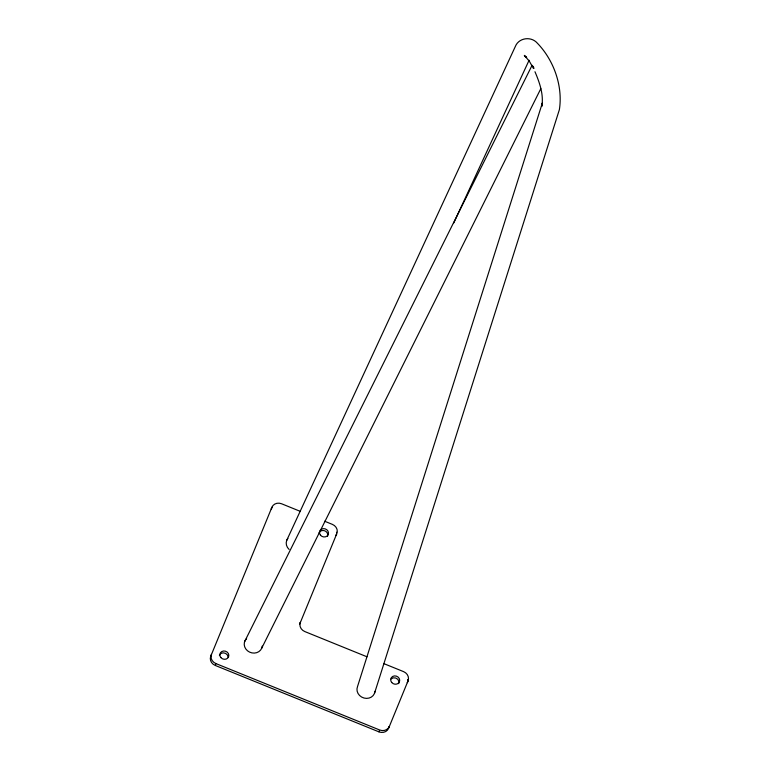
<?xml version="1.0" encoding="UTF-8"?>
<svg xmlns="http://www.w3.org/2000/svg" width="771" height="771" viewBox="0 0 771 771"><rect width="100%" height="100%" fill="white"/><g stroke="black" fill="none" stroke-linecap="round" stroke-linejoin="round"><path stroke-width="1.16" d="M374.455 693.466L559.37 109.675C563.177 85.542 553.327 58.818 536.028 41.856C529.532 36.218 518.411 38.299 515.269 46.626L286.754 540.278M383.621 663.532L403.599 671.637A7.614 6.852 21 0 1 408.042 680.841L388.574 728.364A7.614 6.852 21 0 1 378.918 731.843L215.215 665.431A7.614 6.852 21 0 1 210.762 656.227L211.235 654.993M271.44 508.484L271.922 507.241A7.614 6.852 21 0 1 281.579 503.762L300.353 511.385M215.456 664.814L215.928 663.58A7.614 6.852 21 0 1 211.476 654.377M299.88 623.604L300.362 622.361A7.614 6.852 21 0 0 304.815 631.565L366.967 656.786M336.599 534.197L336.117 535.431A7.614 6.852 21 0 0 336.474 534.236M378.918 731.843L379.39 730.6M388.815 727.747L389.288 726.504A7.614 6.852 21 0 1 379.631 729.983L215.928 663.58M407.811 681.468L407.329 682.701A7.614 6.852 21 0 0 407.743 679.473M210.762 656.227L271.922 507.241M299.649 624.221L336.831 533.58A7.614 6.852 21 0 0 332.378 524.376L324.649 521.235M453.791 222.915L529.089 60.244M244.773 641.299L532.096 65.284M261.726 648.17L540.828 88.636M524.656 56.187L526.68 57.468L524.319 55.387L529.359 61.246L533.474 68.494M534.968 71.732C539.555 82.516 543.834 94.38 541.84 106.273L542.36 103.025L357.513 686.595A9.146 8.23 21 0 0 363.989 698.034A9.146 8.23 21 0 0 374.976 691.375M289.096 549.434A9.146 8.23 21 0 1 287.862 538.418M534.004 68.368A9.136 8.038 26.5 0 1 533.32 66.335M262.246 646.079A9.146 8.23 21 0 1 249.573 652.112A9.146 8.23 21 0 1 246.614 638.648M319.03 532.944A4.568 4.115 21 0 1 324.832 530.853A4.568 4.115 21 0 1 327.502 536.375M219.378 655.292A4.568 4.115 21 0 1 228.129 657.2M391.119 678.933A4.568 4.115 21 0 1 398.713 683.646M271.209 509.101A7.614 6.852 21 0 1 271.797 507.993M336.532 532.202A7.614 6.852 21 0 1 336.58 532.896M320.514 535.238A4.568 4.115 21 0 0 328.215 534.525A4.568 4.115 21 0 0 323.213 528.646A4.568 4.115 21 0 0 320.514 535.238M220.863 657.586A4.568 4.115 21 0 0 228.563 656.863A4.568 4.115 21 0 0 223.571 650.994A4.568 4.115 21 0 0 220.863 657.586M391.726 682.508A4.568 4.115 21 0 0 399.426 681.786A4.568 4.115 21 0 0 394.434 675.916A4.568 4.115 21 0 0 391.726 682.508"/></g></svg>
